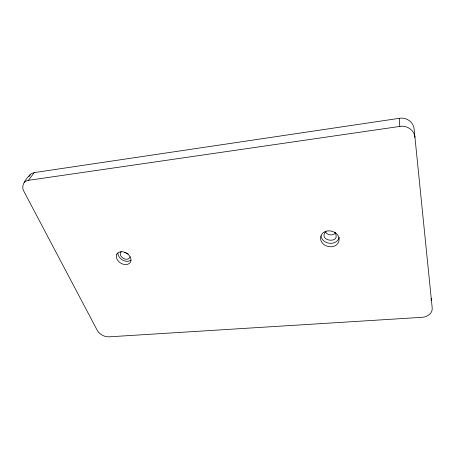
<?xml version="1.0" encoding="UTF-8"?>
<svg xmlns="http://www.w3.org/2000/svg" width="455" height="455" viewBox="0 0 455 455"><rect width="100%" height="100%" fill="white"/><g stroke="black" fill="none" stroke-linecap="round" stroke-linejoin="round"><path stroke-width="0.68" d="M431.13 300.596L431.221 298.292M339.157 237.311C337.104 246.087 322.811 244.784 321.054 236.39M130.073 256.734C127.991 262.967 116.986 256.375 121.184 251.484M28.955 176.563L30.923 173.89L34.222 172.599L399.268 118.323C406.127 116.935 413.697 122.02 414.13 129.197L432.199 307.933C432.824 313.558 426.841 317.294 421.808 317.334L109.325 336.814C104.445 337.138 99.383 334.419 97.103 330.063L24.212 191.97C19.94 185.589 26.123 179.168 30.098 174.646M24.297 182.375L26.111 181.016L28.466 180.328L34.222 172.599M326.007 231.197C316.908 241.383 341.91 244.454 334.92 232.368M335.648 232.835C333.02 236.094 327.395 235.406 325.297 231.896M131.017 260.158C125.916 263.593 117.936 258.884 117.834 252.923M28.466 180.328L399.808 126.422C406.781 125.045 414.511 130.153 414.966 137.456M128.225 253.992L124.607 252.298M399.268 118.323L399.808 126.422M321.059 235.69C317.545 245.683 334.414 251.348 338.583 242.088C342.382 231.993 325.103 226.175 321.059 235.69M116.759 254.152C113.983 261.244 125.773 268.387 130.528 262.256C133.48 255.136 121.451 247.85 116.759 254.152"/></g></svg>
